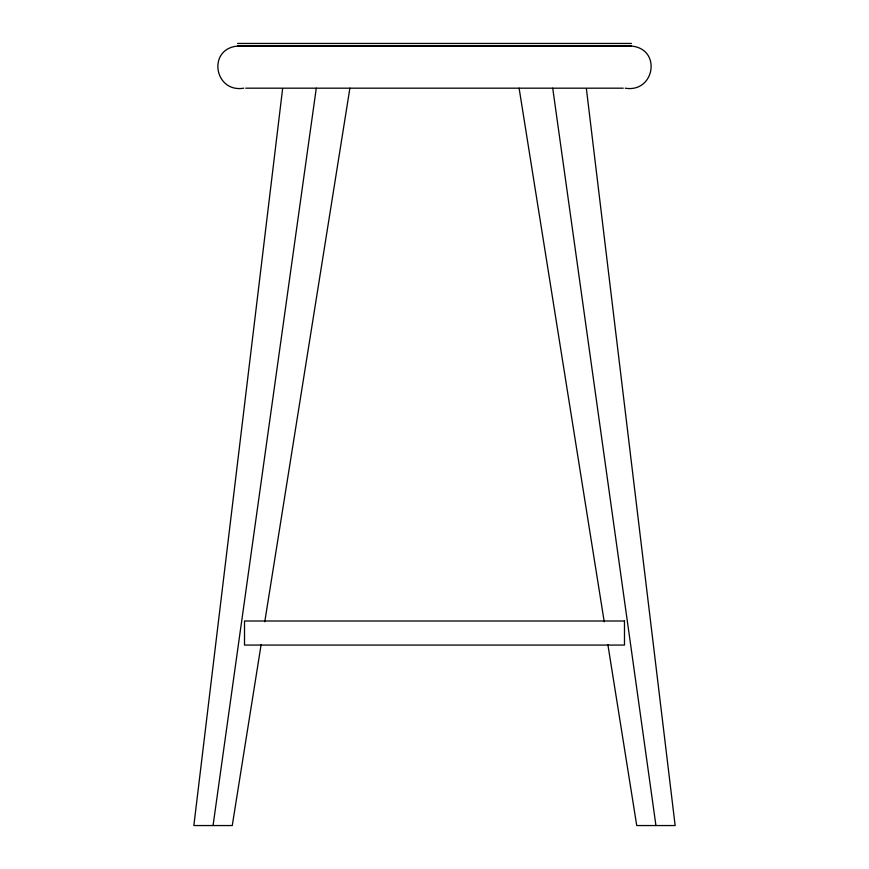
<?xml version="1.0" encoding="UTF-8"?>
<svg xmlns="http://www.w3.org/2000/svg" width="869" height="869" viewBox="0 0 869 869"><rect width="100%" height="100%" fill="white"/><g stroke="black" fill="none" stroke-linecap="round" stroke-linejoin="round"><path stroke-width="1.3" d="M213.057 825.55L316.283 88.182M261.135 644.559L232.262 825.55L193.852 825.55L282.675 88.182L586.325 88.182L675.148 825.55L636.738 825.55L607.865 644.559M264.773 621.769L349.892 88.182M237.595 43.45L631.405 43.45M237.595 45.861L631.405 45.861M243.776 88.182C214.285 93.113 207.007 48.849 237.595 46.068L631.405 46.068C661.993 48.849 654.715 93.113 625.224 88.182M245.742 88.182L281.795 88.182M587.205 88.182L623.258 88.182M519.108 88.182L604.227 621.769M552.717 88.182L655.943 825.55M624.485 620.998L244.515 620.998L244.515 645.07L624.485 645.07L624.485 620.998"/></g></svg>
